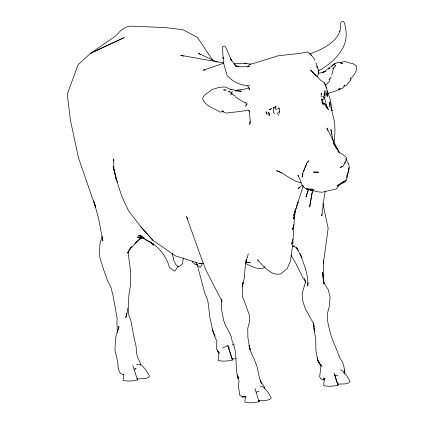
<?xml version="1.0" encoding="UTF-8"?>
<svg xmlns="http://www.w3.org/2000/svg" width="424" height="424" viewBox="0 0 424 424"><rect width="100%" height="100%" fill="white"/><g stroke="black" fill="none" stroke-linecap="round" stroke-linejoin="round"><path stroke-width="0.64" d="M324.153 95.151L324.153 93.206L324.551 95.363L323.507 96.921M323.279 278.992L323.422 260.606M323.342 260.696L323.305 263.993L328.165 228.298L322.876 203.515M321.175 97.091L321.238 93.132L321.18 94.245M293.689 224.529L293.164 239.38L291.701 244.107L292.051 242.194M294.42 215.546L293.991 225.096L292.544 229.543L292.973 227.662M321.906 214.03L321.816 215.991L324.471 194.759L325.256 191.584M308.041 282.633L307.782 285.813C308.571 274.54 303.796 264.12 300.017 253.743L302.01 257.75L296.344 247.203L298.056 250.245L296.058 247.6L292.571 245.798L293.715 245.978M322.77 103.445L322.982 101.108L322.325 99.46M295.443 209.271L294.987 214.178L293.509 219.091L293.843 217.274M243.127 282.426L242.327 289.91L242.539 297.192L244.182 300.637L249.386 315.313L249.344 322.537L247.733 328.383L247.913 337.933L250.012 349.832L249.042 345.518L251.437 353.346L254.109 358.905L257.055 366.622L259.477 378.102L261.544 383.344M324.763 95.596L324.906 90.63L325.155 96.423L324.18 97.896M123.76 374.419L123.082 380.339C127.682 381.589 132.919 380.964 137.503 379.925L132.792 365.462M219.023 352.535L218.122 360.432C222.722 361.683 227.953 361.052 232.538 360.018L227.831 345.555L222.563 348.051M245.417 396.838L244.818 402.1C249.413 403.351 254.649 402.726 259.234 401.687L258.841 400.887M318.546 71.63L318.334 73.474C319.261 70.962 318.026 68.513 316.839 66.335M324.365 379.014L323.613 385.596C328.213 386.847 333.45 386.216 338.034 385.183L334.107 373.2M294.018 217.486L294.261 215.562M294.002 218.604L294.638 214.035M294.913 212.074L295.093 210.77L294.897 212.027M294.06 217.846L294.526 214.613M344.092 372.945L344.262 371.79M246.333 259.393L245.3 266.23L244.298 277.959L242.173 286.545L243.063 282.395M246.318 259.456L245.809 262.721L248.326 253.775M345.687 161.878L346.429 157.352L343.217 154.781L337.764 151.569M312.096 192.411L309.653 207.018L312.674 190.201M312.313 191.144L312.525 189.873M347.044 175.907L347.595 173.442M333.942 143.222C335.22 133.348 335.755 122.695 332.22 113.208C331.345 105.518 330.561 97.536 326.798 90.625M348.12 171.678L346.7 177.836M303.25 185.961L293.848 215.339L294.601 211.682M250.414 121.179L249.747 124.37L250.144 119.754L249.063 110.267M126.744 313.299L125.806 317.682L128.127 309.244L129.039 293.79L130.47 285.294L130.523 270.554L128.08 252.365M118.317 329.369L119.001 326.289L115.593 337.711L114.909 350.091L117.681 361.757L118.344 369.495L120.172 372.966L122.737 374.535L123.935 374.668M339.645 31.747C341.59 28.827 338.474 21.873 342.868 21.2L344.161 22.271C347.346 31.731 347.118 42.268 341.193 50.657C335.702 59.593 327.127 66.118 318.074 71.153M302.99 173.405L302.142 176.829L302.953 172.319L306.775 163.818M344.076 373.496L344.85 370.502L342.788 362.605L340.313 358.905L331.303 336.614L328.335 324.996L327.704 321.217L327.572 312.991L329.231 306.589L330.121 297.251L328.287 289.815L324.222 283.046L323.274 279.644L323.952 283.921L322.574 272.367L323.215 279.04M305.497 281.859L302.026 294.293L302.985 301.914L305.561 309.197L313.824 324.148L313.617 323.146L313.866 328.028L315.737 339.364L315.944 350.796L317.682 360.209L321.111 365.61M102.157 236.221L100.069 243.206L99.163 255.126L103.509 269.346L107.707 281.011L111.072 287.695L113.07 295.735L117.125 318.35L116.907 321.795L117.347 332.496M308.322 189.608L305.953 197.081L308.571 189.019M293.848 215.339L298.125 201.941L296.927 204.071M303.605 171.535L306.891 162.668L308.868 160.802L307.824 162.307M344.113 373.565L344.701 371.981L344.516 370.062M273.835 107.431L273.104 109.816L273.507 112.185M331.695 74.825L332.586 72.456L333.407 67.824L332.946 68.847M128.096 252.64L129.262 249.736M246.402 105.396L247.054 103.769M317.094 76.823L318.742 72.944L318.615 71.015L318.095 69.817M128.106 251.893L127.598 253.022L131.451 246.842M339.958 31.016C335.405 43.693 321.503 49.38 309.949 53.933M264.094 388.347L264.618 387.308L260.066 380.445L261.147 382.766M325.579 85.542L329.464 81.175L329.628 79.171L331.314 76.85M235.336 96.115L233.555 95.252L231.271 93.079L232.463 91.187M178.144 266.352L174.911 271.095L173.538 270.533L169.388 267.29C166.447 256.499 159.212 247.065 149.481 241.51M322.574 96.428L324.344 97.87L323.258 99.529L321.413 99.661M247.706 66.997L249.609 64.199L253.234 63.558L278.054 55.793L300.049 53.376L307.283 52.02L310.474 53.933M299.333 187.069L298.231 188.675L301.273 185.876L302.996 185.855M131.445 246.742L129.325 249.816L139.39 239.178M333.063 68.868L335.861 65.333L334.907 66.149M344.622 163.039L345.359 162L343.143 166.287L340.159 167.634L341.967 166.452M245.014 106.424L246.62 104.315M350.399 79.007C353.876 75.716 356.923 71.449 356.764 66.335L352.662 63.356L351.056 63.319L345.157 61.549L340.345 62.524M232.538 360.018L232.156 359.261L232.723 358.566L232.32 358.964L235.855 358.752M259.234 401.687L258.852 400.934L259.419 400.24L259.011 400.632L266.214 400.415L269.791 399.472L271.281 397.829L267.555 391.585L263.346 386.884L261.253 386.227L260.135 386.312M338.034 385.183L337.647 384.425L338.214 383.731L337.811 384.123L345.014 383.911L348.586 382.962L350.081 381.319L346.355 375.076L342.147 370.375L340.573 369.882M340.228 183.963L336.296 188.966L321.922 192.252L316.914 191.69L306.637 188.987L303.653 187.222L301.756 184.398L299.848 179.177L297.834 175.181L298.623 176.124M136.109 242.062L137.032 241.203M328.361 69.128L329.655 67.962L329.999 68.98M264.83 266.786L263.341 268.074C256.854 270.077 251.156 265.689 245.417 263.537M134.721 243.35L141.325 238.092M338.871 184.726L336.99 186.184L344.134 181.239L338.871 184.726L342.788 183.189L346.143 180.009L344.982 180.635M322.357 72.753L325.674 71.243L323.115 72.197M338.946 89.082L340.318 88.15L338.638 89.84L332.135 92.194L327.556 93.365M322.728 72.425L323.258 72.085L318.504 73.405M343.875 85.669L344.791 85.102L343.429 87.386L341.627 88.929L338.628 89.575M141.213 237.975L138.955 239.359L142.957 237.599M134.599 369.442L136.162 368.514M324.312 379.204L322.749 380.068L320.502 378.494L319.659 376.507L320.968 366.665L320.751 364.497L321.185 366.283L317.65 360.13L317.512 357.776L318.18 361.805L320.926 365.493M329.178 79.415L330.148 78.88M323.231 72.218L325.245 71.396L326.586 69.695L334.912 63.722L333.147 64.342L331.902 66.224C333.911 63.828 336.974 62.238 340.133 62.37L342.422 63.701L340.276 62.858M134.291 369.15L135.489 368.673M279.866 111.385L278.674 111.857L277.577 113.531L278.706 115.254M324.715 378.33L323.533 378.701L325.346 378.166M243.456 396.578L242.29 396.933L239.549 394.94C239.746 390.573 237.255 386.105 239.141 381.913C233.841 368.859 238.59 353.78 232.145 341.235C231.446 332.782 224.667 326.872 223.268 318.615C222.351 312.573 220.167 306.165 222.054 300.123L220.946 299.18L206.091 270.401L200.176 254.935L186.534 216.643L187.662 219.023M248.151 88.065L244.033 89.284L234.679 90.354L232.834 89.3L230.386 89.321M343.35 182.378L345.115 181.848L346.837 179.198L347.277 174.624L348.449 172.059L348.756 167.703L348.385 171.646L349.482 167.422L348.48 163.722M259.117 391.352L256.138 392.126M344.299 86.099L346.09 85.675L350.998 79.792L350.346 77.735M205.11 69.817L203.176 70.241L222.473 63.616L223.771 63.595M142.326 237.604L139.931 238.108L143.079 238.007M337.901 375.208L334.87 375.696M231.7 93.921L230.513 94.096L232.347 93.868M245.915 396.896L242.29 396.933L245.978 396.663M292.258 246.514L294.161 246.355M232.326 344.728L234 344.595M136.729 364.682L139.517 364.46L141.616 365.122L145.824 369.823L149.55 376.067L148.056 377.71L144.483 378.653L137.281 378.871L137.683 378.478L137.122 379.173L137.503 379.925M203.504 263.384L199.545 263.511L175.382 255.863L153.075 240.456L140.906 226.861L128.52 210.802L121.858 196.503L116.006 178.515L113.129 166.362L115.911 176.909M139.051 237.027L137.191 237.069L142.39 237.53M250.075 66.632L241.055 66.801L236.974 66.181M225.584 89.983L223.623 90.02L226.262 89.989M234.149 63.436L244.526 63.271L250.78 64.252M203.504 263.495L199.545 263.511L203.488 263.664M245.819 262.573L250.367 262.594L247.176 262.223M309.117 189.088L306.637 188.987L313.209 190.652L306.637 188.987L313.506 189.284L310.363 189.141M249.545 85.834C240.959 85.436 232.575 82.065 227.079 75.292L223.453 62.715L223.109 57.473L223.225 58.634M273.019 107.452L275.584 107.659L276.04 106.175L274.821 108.247L276.39 109.36L278.149 108.745L279.448 108.883M180.465 55.258L223.745 62.953M236.894 66.234L238.527 66.589L236.422 65.778L234.631 64.437L236.142 66.557L230.608 58.878L231.668 60.743L225.526 46.894L224.397 46.052L223.003 46.38L222.415 47.62L223.204 58.576M228.154 91.255L229.776 91.679M181.101 55.438L183.634 56.164M141.478 237.149L142.623 237.477M301.135 182.861C291.993 180.947 285.241 173.819 276.586 170.671L281.504 172.642M274.736 113.515L273.856 113.25L273.676 112.53M197.944 265.138L194.817 264.184L192.618 262.424L192.305 261.195M246.386 63.907L244.526 63.271L245.75 63.717M323.533 379.448L324.71 379.851M231.011 89.538L224.969 86.947L219.436 87.339L211.756 89.543C208.99 92.962 203.653 93.884 202.608 98.628C205.216 106.339 213.876 107.982 219.886 112.079L223.517 111.454L222.192 110.77L224.084 112.371L226.246 113.081C233.555 111.994 240.795 111.751 248.013 110.044L249.625 111.459M217.258 62.137L198.215 53.196L200.409 54.532M141.855 237.005L138.309 235.251L153.811 244.41L145.845 239.65L139.734 234.981L144.07 237.88M258.613 260.474L257.511 259.864C263.702 265.912 270.682 276.379 280.794 273.819L287.292 268.429L290.504 260.845L292.958 242.82L292.783 239.009M228.997 91.515L231.271 93.079M321.933 102.719L323.586 103.896L323.989 105.269M325.372 104.627L323.268 103.037L326.236 104.786L326.151 106.758L325.865 105.157M218.402 351.448L219.076 353.086L218.079 352.302L217.491 349.938M235.394 96.948L243.556 102.173L245.846 102.714L245.305 102.317L246.991 104.288M196.407 263.007L195.543 262.074L197.86 265.747L200.276 267.449L201.962 264.889L201.904 263.596M140.906 226.861L153.075 240.456M314.714 74.613L310.649 70.024L320.836 80.412L324.302 82.839L325.309 84.917L324.302 82.839L325.415 84.381L326.443 88.081M150.711 242.348L153.361 245.581M305.651 281.292L303.128 278.192L295.989 263.574L290.986 255.328M325.77 86.517C327.498 88.982 327.365 92.4 326.66 95.209L327.015 92.803L327.582 96.529L327.127 94.743M212.837 60.452L197.425 37.349L182.871 29.701L165.429 27.608L131.991 26.166C124.926 25.859 120.14 30.867 115.879 35.801L90.471 53.355L78.069 64.713L67.236 94.292L70.453 120.448L78.52 158.025L95.554 207.177L94.17 202.121M339.884 153.08L333.1 142.846L337.096 149.476M311.364 55.533L310.67 54.452L314.083 58.539L314.841 60.335M219.076 353.086L216.415 348.894L216.887 340.97C212.663 333.831 211.825 325.743 209.959 317.942L208.105 302.588L207.341 299.201L204.532 292.221L197.181 264.613M267.019 113.489L265.896 111.682L267.173 114.676M229.289 347.977L227.831 345.555L232.156 359.261M213.495 331.881L212.244 329.702L215.169 336.163M238.532 378.017L237.366 374.827M326.279 105.83L327.323 107.691M247.717 86.035L249.683 89.623L248.819 87.8M315.928 75.657L315.408 74.661L315.843 75.875M345.899 158.777L348.422 163.722M339.322 152.608L326.909 128.101L327.8 130.56M238.415 377.948L237.901 376.92L238.606 378.775M327.567 108.178L328.287 109.641L325.86 104.097L325.934 102.126L324.334 97.865M315.843 62.63L316.574 64.13L317.417 67.867L316.998 66.849M326.65 107.246L327.164 108.295L325.77 104.627M318.27 70.236L318.615 71.015M116.897 180.635L117.618 182.431M278.701 107.643L279.437 109.487L279.591 113.335M237.408 375.07L238.479 378.155M221.885 302.137L221.185 299.074M334.504 374.456L337.647 384.425M254.919 388.469L258.852 400.934M93.794 200.955L98.633 218.689L102.878 240.869M116.24 178.154L116.733 180.014M140.768 365.112L139.994 362.011L137.911 358.031L136.565 353.764L136.12 346.673L133.486 334.981L130.756 319.913L128.991 315.864L127.82 308.29M172.192 253.107L173.867 260.575L175.774 264.597L178.769 266.956L182.548 263.696L183.348 257.803M304.543 278.34L305.439 282.517M333.206 141.192L330.959 129.574L331.208 131.535M321.593 98.66L322.569 104.336M331.377 132.839L331.541 134.143M314.152 328.351L314.582 331.785L313.617 323.146L313.967 326.618M113.865 160.908L113.627 158.952L113.876 168.763L116.006 178.515L115.688 175.907M330.036 104.346L329.957 106.678L329.803 101.993L330.036 104.346M269.139 114.024L269.06 115.741L269.452 113.706L268.085 112.037L269.139 114.024M102.555 237.891L102.226 240.376L102.582 237.922M271.466 108.708L269.176 109.784L271.466 108.708M105.852 46.025L90.471 53.355L124.269 37.593L105.852 46.025M236.136 90.816L235.564 90.922L237.991 90.763L241.457 91.261L236.136 90.816M318.53 172.176L313.416 172.08L318.53 172.176M331.653 109.429L330.863 107.638L332.125 110.775L331.653 109.429"/></g></svg>
